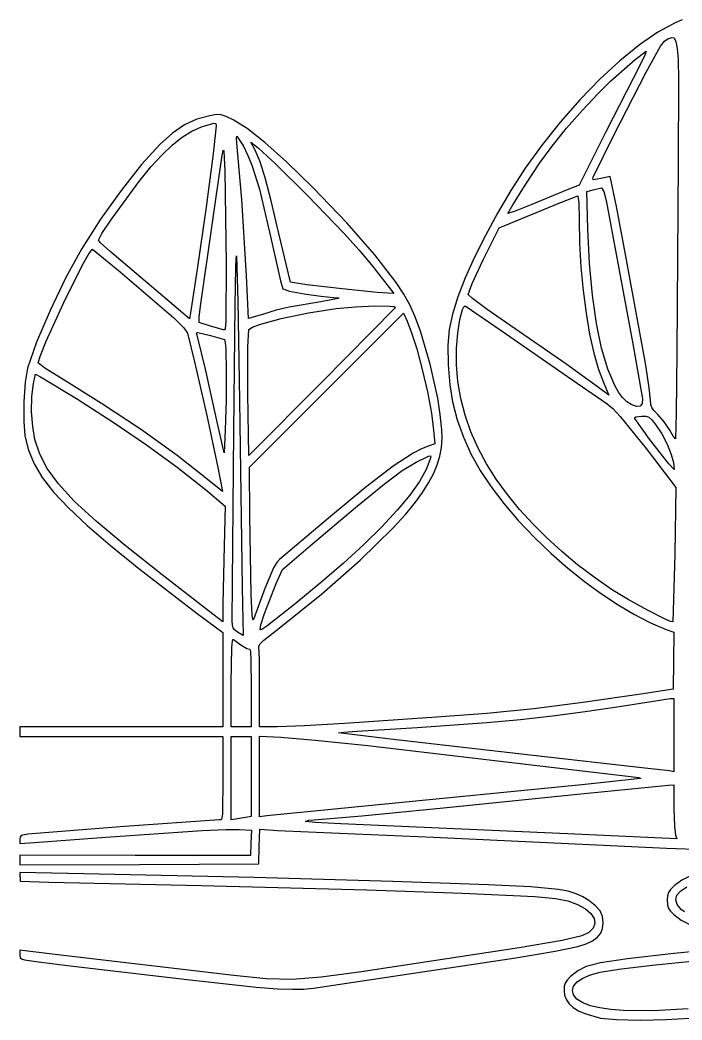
# Model space of a CAD drawing. Extents: x 0 to 282, y 7 to 221.
# Drawn here: x 0 to 140.4, y 7.3 to 219.3 of the extents above; entities that cross this region are included whole.
import ezdxf

# ---------------------------------------------------------------- set-up
doc = ezdxf.new("R2010")
doc.units = 0

msp = doc.modelspace()

# ---------------------------------------------------------------- linework, layer by layer
at = {"layer": 'Layer 1'}
for p, q in [((138.888266, 218.757452), (135.269673, 216.765496)), ((140.422117, 219.331144), (138.888266, 218.757452)), ((135.269673, 216.765496), (131.337712, 214.033534)), ((135.814797, 213.748037), (136.664219, 214.852674)), ((136.664219, 214.852674), (137.371427, 215.335541)), ((137.371427, 215.335541), (138.213687, 215.591305)), ((138.213687, 215.591305), (138.711987, 215.582486)), ((138.711987, 215.582486), (139.033897, 214.788734)), ((139.033897, 214.788734), (139.382265, 213.254156)), ((131.337712, 214.033534), (127.199046, 210.664917)), ((130.452695, 210.969757), (132.75016, 212.724832)), ((132.75016, 212.724832), (132.498806, 211.873754)), ((132.750037, 208.244701), (135.814797, 213.748037)), ((139.382265, 213.254156), (139.38224, 213.254062)), ((139.38224, 213.254062), (139.553668, 211.040929)), ((127.199046, 210.664917), (122.960335, 206.763)), ((125.27127, 206.410102), (130.452695, 210.969757)), ((132.498806, 211.873754), (131.48016, 209.832052)), ((139.553668, 211.040929), (139.642414, 206.476312)), ((131.48013, 209.832112), (124.2129, 195.615112)), ((125.822328, 194.78621), (132.750037, 208.244701)), ((131.48016, 209.832052), (131.48013, 209.832112)), ((122.960335, 206.763), (118.728241, 202.431132)), ((122.49698, 203.708585), (125.27127, 206.410102)), ((139.642414, 206.476312), (139.558629, 189.088762)), ((119.243144, 200.223249), (122.49698, 203.708585)), ((118.728241, 202.431132), (114.609423, 197.772667)), ((115.890096, 196.374115), (119.243144, 200.223249)), ((37.522009, 198.327728), (34.889407, 197.118912)), ((40.286905, 199.037143), (37.522009, 198.327728)), ((38.487564, 196.673502), (41.0893, 197.484891)), ((41.678722, 199.261489), (40.286905, 199.037143)), ((41.0893, 197.484891), (41.523656, 197.368033)), ((41.523656, 197.368033), (41.627284, 196.920447)), ((42.663744, 199.244401), (41.678722, 199.261489)), ((43.695068, 198.903198), (42.663744, 199.244401)), ((45.225795, 198.155198), (43.695068, 198.903198)), ((48.202921, 196.319092), (45.225795, 198.155198)), ((114.609423, 197.772667), (110.710545, 192.890956)), ((32.309729, 195.361086), (29.703605, 193.004643)), ((34.889407, 197.118912), (32.309729, 195.361086)), ((34.411858, 194.514364), (36.451775, 195.765287)), ((36.451775, 195.765287), (38.487564, 196.673502)), ((41.62727, 196.920412), (40.948723, 190.951848)), ((41.627284, 196.920447), (41.62727, 196.920412)), ((51.924181, 193.388274), (48.202921, 196.319092)), ((112.81817, 192.581202), (115.890096, 196.374115)), ((124.2129, 195.615112), (118.53317, 184.326212)), ((29.703605, 193.004643), (25.772334, 188.663261)), ((32.317376, 192.869054), (34.411858, 194.514364)), ((45.904714, 194.296604), (45.96645, 194.733168)), ((46.001728, 193.251498), (45.904714, 194.296604)), ((45.96645, 194.733168), (47.37756, 192.545948)), ((47.033601, 181.239408), (46.001728, 193.251498)), ((49.84655, 191.699252), (48.964605, 193.427862)), ((48.964605, 193.427862), (50.516825, 192.228412)), ((56.511948, 189.260218), (51.924181, 193.388274)), ((121.566937, 185.984401), (125.822328, 194.78621)), ((30.11789, 190.777677), (32.317376, 192.869054)), ((40.948723, 190.951848), (39.373899, 179.122761)), ((42.896857, 190.676283), (43.068836, 191.64091)), ((43.068836, 191.64091), (43.132501, 191.736685)), ((43.132501, 191.736685), (43.187899, 191.54059)), ((43.187899, 191.54059), (43.426024, 187.324893)), ((47.37755, 192.545962), (48.323437, 190.63269)), ((47.37756, 192.545948), (47.37755, 192.545962)), ((50.897718, 189.236422), (49.84655, 191.699252)), ((50.516825, 192.228412), (54.181311, 188.806464)), ((110.710545, 192.890956), (107.138266, 187.889352)), ((110.251159, 189.014311), (112.81817, 192.581202)), ((27.762964, 188.188553), (30.11789, 190.777677)), ((38.275467, 158.679283), (42.896857, 190.676283)), ((48.323437, 190.63269), (49.176718, 188.537519)), ((51.985268, 185.834339), (50.897718, 189.236422)), ((54.181311, 188.806464), (60.888525, 182.209512)), ((62.088595, 183.832398), (56.511948, 189.260218)), ((107.098756, 184.312994), (110.251159, 189.014311)), ((139.558629, 189.088762), (139.241129, 148.801562)), ((25.772334, 188.663261), (21.45742, 183.197396)), ((25.202159, 185.050002), (27.762964, 188.188553)), ((43.426024, 187.324893), (43.708246, 167.604593)), ((49.176718, 188.537519), (50.76422, 183.444292)), ((107.138266, 187.889352), (104.10286, 183.175076)), ((19.261164, 176.917902), (25.202159, 185.050002)), ((53.26464, 180.963813), (51.985268, 185.834339)), ((121.458349, 185.583667), (121.566937, 185.984401)), ((121.597806, 185.424366), (121.458349, 185.583667)), ((123.189717, 185.737456), (121.597806, 185.424366)), ((125.129997, 186.125512), (123.189717, 185.737456)), ((126.470555, 179.766692), (125.129997, 186.125512)), ((21.45742, 183.197396), (17.102823, 177.070078)), ((50.76422, 183.444292), (53.13224, 173.407737)), ((69.269815, 176.341942), (62.088595, 183.832398)), ((104.10286, 183.175076), (101.270024, 178.406232)), ((104.468904, 180.173905), (107.098756, 184.312994)), ((115.99317, 183.303152), (108.51428, 180.198702)), ((118.53317, 184.326212), (115.99317, 183.303152)), ((120.190743, 182.950492), (121.566573, 183.338548)), ((120.40241, 174.977712), (120.190743, 182.950492)), ((121.566573, 183.338548), (123.330463, 183.761882)), ((123.330463, 183.761882), (123.784665, 182.976949)), ((123.784665, 182.976949), (124.318241, 181.080772)), ((48.012558, 165.099798), (47.033601, 181.239408)), ((54.89128, 174.095652), (53.26464, 180.963813)), ((60.888525, 182.209512), (60.88855, 182.209562)), ((60.88855, 182.209562), (68.768709, 174.060403)), ((105.23294, 176.741502), (114.444873, 180.564732)), ((114.444873, 180.564732), (118.28574, 182.033172)), ((118.28574, 182.033172), (118.462129, 180.560323)), ((118.462129, 180.560323), (118.532685, 177.023722)), ((124.318241, 181.080772), (124.31825, 181.080732)), ((124.31825, 181.080732), (126.43492, 169.686032)), ((39.373899, 179.122761), (37.594023, 166.499924)), ((101.270024, 178.406232), (98.683582, 173.673769)), ((103.46955, 178.293702), (104.468904, 180.173905)), ((105.012959, 178.783182), (103.46955, 178.293702)), ((108.51428, 180.198702), (105.012959, 178.783182)), ((128.234447, 170.391612), (126.470555, 179.766692)), ((17.102823, 177.070078), (13.052505, 170.744343)), ((17.369397, 174.086856), (19.261164, 176.917902)), ((75.2472, 169.522866), (69.269815, 176.341942)), ((101.6346, 175.259832), (105.23294, 176.741502)), ((118.532685, 177.023722), (118.53269, 177.023782)), ((118.53269, 177.023782), (118.634114, 171.980023)), ((16.615334, 172.684562), (17.369397, 174.086856)), ((57.32545, 163.759252), (54.89128, 174.095652)), ((68.768709, 174.060403), (71.837316, 170.620812)), ((98.21265, 168.451212), (101.6346, 175.259832)), ((120.753191, 167.677613), (120.40241, 174.977712)), ((17.081106, 172.099167), (16.615334, 172.684562)), ((19.071534, 170.303299), (17.081106, 172.099167)), ((53.13224, 173.407737), (55.20922, 164.006192)), ((98.683582, 173.673769), (96.387356, 169.06864)), ((118.634114, 171.980023), (118.92736, 166.922207)), ((13.052505, 170.744343), (9.723161, 164.70963)), ((13.181615, 167.246761), (14.612782, 169.786968)), ((14.612782, 169.786968), (15.38042, 170.744222)), ((15.38042, 170.744222), (21.27181, 165.911162)), ((31.185034, 159.984562), (19.071534, 170.303299)), ((71.837316, 170.620812), (74.50575, 167.392862)), ((126.43492, 169.686032), (129.9627, 150.636032)), ((130.174727, 159.984612), (128.234447, 170.391612)), ((43.70825, 167.604562), (43.650924, 155.499837)), ((43.708246, 167.604593), (43.70825, 167.604562)), ((45.773215, 166.777268), (45.838121, 168.794646)), ((45.838121, 168.794646), (45.895585, 169.333246)), ((45.895585, 169.333246), (46.186627, 159.808229)), ((79.769382, 163.67613), (75.2472, 169.522866)), ((96.387356, 169.06864), (94.42517, 164.681792)), ((95.853448, 163.485865), (98.21265, 168.451212)), ((121.369796, 160.9873), (120.753191, 167.677613)), ((9.272933, 159.406827), (13.181615, 167.246761)), ((21.27169, 165.911242), (32.587053, 156.183368)), ((21.27181, 165.911162), (21.27169, 165.911242)), ((37.594023, 166.499924), (36.30032, 158.150112)), ((45.631002, 158.913071), (45.773215, 166.777268)), ((74.50575, 167.392862), (79.26825, 161.325082)), ((118.92736, 166.922207), (119.395893, 161.958647)), ((9.723161, 164.70963), (6.367359, 157.762107)), ((48.471169, 156.033408), (48.012558, 165.099798)), ((55.20922, 164.006192), (55.703109, 162.312862)), ((60.833378, 163.210241), (57.32545, 163.759252)), ((81.40622, 161.211441), (79.769382, 163.67613)), ((94.42517, 164.681792), (92.840844, 160.604179)), ((95.00237, 161.113432), (95.853448, 163.485865)), ((55.703109, 162.312862), (57.151153, 161.843226)), ((57.151153, 161.843226), (60.249534, 161.254528)), ((60.249534, 161.254528), (63.764627, 160.745204)), ((68.296842, 162.3305), (60.833378, 163.210241)), ((75.760309, 161.556593), (68.296842, 162.3305)), ((79.26825, 161.325082), (75.760309, 161.556593)), ((82.584995, 159.102698), (81.40622, 161.211441)), ((119.395893, 161.958647), (120.023176, 157.197657)), ((5.542843, 151.20309), (9.272933, 159.406827)), ((35.912264, 155.962892), (31.185034, 159.984562)), ((46.186627, 159.808229), (46.530585, 138.641546)), ((63.816969, 159.596469), (57.096555, 158.463169)), ((63.764627, 160.745204), (66.462809, 160.513692)), ((67.441767, 160.266747), (63.816969, 159.596469)), ((66.462809, 160.513692), (67.547601, 160.449751)), ((67.641032, 160.372305), (67.441767, 160.266747)), ((67.547601, 160.449751), (67.641032, 160.372305)), ((83.767558, 156.417244), (82.584995, 159.102698)), ((92.840844, 160.604179), (91.678202, 156.926748)), ((95.92622, 160.268426), (95.00237, 161.113432)), ((99.059345, 157.978132), (95.92622, 160.268426)), ((122.23362, 154.980773), (121.369796, 160.9873)), ((132.692678, 146.173376), (130.174727, 159.984612)), ((6.367359, 157.762107), (3.487804, 150.999801)), ((36.30032, 158.150112), (35.912264, 155.962892)), ((37.962377, 156.342131), (38.275467, 158.679283)), ((45.366418, 132.115146), (45.631002, 158.913071)), ((51.646169, 156.985909), (48.471169, 156.033408)), ((54.311826, 157.785724), (51.646169, 156.985909)), ((57.096555, 158.463169), (54.311826, 157.785724)), ((55.372132, 156.037921), (61.161537, 157.272093)), ((61.161537, 157.272093), (67.02699, 158.185455)), ((79.65649, 158.397075), (64.02839, 142.522075)), ((65.016218, 140.828641), (81.314518, 157.162241)), ((67.02699, 158.185455), (71.108736, 158.540989)), ((71.108736, 158.540989), (75.259936, 158.701393)), ((75.259936, 158.701393), (78.452039, 158.656744)), ((78.452039, 158.656744), (79.367005, 158.554425)), ((79.367005, 158.554425), (79.65649, 158.397122)), ((79.65649, 158.397122), (79.65649, 158.397075)), ((81.314518, 157.162241), (82.125907, 155.468911)), ((91.678202, 156.926748), (90.981066, 153.740452)), ((93.278187, 155.861424), (93.82775, 157.948878)), ((93.82775, 157.948878), (94.104806, 158.539713)), ((94.104806, 158.539713), (94.367392, 158.749795)), ((94.367392, 158.749795), (102.022672, 153.528685)), ((115.71047, 146.402632), (99.059345, 157.978132)), ((120.023176, 157.197657), (120.792673, 152.747552)), ((32.587053, 156.183368), (34.735704, 154.084324)), ((37.993245, 155.222063), (37.962377, 156.342131)), ((40.392135, 154.410674), (37.993245, 155.222063)), ((43.650924, 155.499837), (43.475086, 153.828009)), ((50.779956, 154.757446), (55.372132, 156.037921)), ((82.125907, 155.468911), (83.038721, 153.025922)), ((84.914982, 153.328717), (83.767558, 156.417244)), ((92.814614, 152.960375), (93.278187, 155.861424)), ((123.32606, 149.732031), (122.23362, 154.980773)), ((34.735704, 154.084324), (35.48869, 152.964242)), ((35.48869, 152.964242), (37.013904, 146.868348)), ((37.446158, 152.92125), (37.724522, 153.052439)), ((37.534904, 152.505633), (37.446158, 152.92125)), ((37.724522, 153.052439), (40.427684, 152.435077)), ((43.143805, 153.634562), (40.392135, 154.410674)), ((43.331563, 153.61408), (43.143805, 153.634562)), ((43.475086, 153.828009), (43.331563, 153.61408)), ((48.298933, 150.009774), (48.50619, 153.705175)), ((48.50619, 153.705175), (49.283198, 154.185629)), ((49.283198, 154.185629), (50.779956, 154.757446)), ((83.038721, 153.025922), (84.136737, 149.577521)), ((86.990309, 146.380657), (84.914982, 153.328717)), ((90.981066, 153.740452), (90.7242, 150.390159)), ((92.532942, 149.718675), (92.814614, 152.960375)), ((102.02259, 153.528735), (116.06319, 143.756785)), ((102.022672, 153.528685), (102.02259, 153.528735)), ((120.792673, 152.747552), (121.687847, 148.716644)), ((3.487804, 150.999801), (1.587205, 145.520743)), ((4.334919, 148.208131), (5.542843, 151.20309)), ((39.30762, 145.322193), (37.534904, 152.505633)), ((40.427684, 152.435077), (40.42769, 152.435128)), ((40.42769, 152.435128), (43.35575, 151.553183)), ((43.35575, 151.553183), (43.509401, 150.977576)), ((43.509401, 150.977576), (43.625845, 149.567702)), ((129.9627, 150.636032), (132.00881, 139.029632)), ((43.625845, 149.567702), (43.743806, 144.87685)), ((48.329801, 140.123175), (48.298933, 150.009774)), ((84.136737, 149.577521), (84.13679, 149.577625)), ((84.13679, 149.577625), (85.303713, 145.240657)), ((90.7242, 150.390159), (90.778219, 146.226275)), ((92.523434, 146.21062), (92.532942, 149.718675)), ((121.687847, 148.716644), (122.692161, 145.21325)), ((124.628514, 145.315074), (123.32606, 149.732031)), ((139.241129, 148.801562), (139.126476, 135.894287)), ((3.87982, 146.614222), (4.334919, 148.208131)), ((5.260065, 145.516206), (3.87982, 146.614222)), ((37.013904, 146.868348), (39.594145, 135.470858)), ((88.582771, 139.134942), (86.990309, 146.380657)), ((122.69547, 141.393182), (115.71047, 146.402632)), ((1.587205, 145.520743), (1.112057, 142.542533)), ((2.856768, 142.275108), (3.280102, 144.250668)), ((3.280102, 144.250668), (4.373712, 143.686223)), ((8.57177, 143.439222), (5.260065, 145.516206)), ((41.768244, 134.408133), (39.30762, 145.322193)), ((43.743806, 144.87685), (43.703016, 138.744014)), ((85.303713, 145.240657), (86.38134, 140.467122)), ((90.778219, 146.226275), (91.110051, 141.983029)), ((92.833906, 142.662043), (92.523434, 146.21062)), ((122.692161, 145.21325), (123.78908, 142.345682)), ((126.122377, 141.803902), (124.628514, 145.315074)), ((133.434064, 141.351337), (132.692678, 146.173376)), ((1.112057, 142.542533), (0.828733, 138.390239)), ((2.524385, 139.514633), (2.856768, 142.275108)), ((4.373712, 143.686223), (11.993712, 139.064833)), ((17.282598, 138.028475), (8.57177, 143.439222)), ((64.02839, 142.522075), (48.50619, 126.999875)), ((93.456918, 139.098577), (92.833906, 142.662043)), ((116.06319, 143.756785), (124.49458, 137.935945)), ((123.78908, 142.345682), (124.88269, 139.805682)), ((48.50619, 126.999875), (48.329801, 140.123175)), ((48.682618, 124.495041), (65.016218, 140.828641)), ((86.38134, 140.467122), (87.227458, 135.94494)), ((91.110051, 141.983029), (91.686622, 138.394652)), ((124.88269, 139.805682), (122.69547, 141.393182)), ((126.935274, 140.41111), (126.122377, 141.803902)), ((127.789047, 139.272515), (126.935274, 140.41111)), ((133.702507, 138.712112), (133.434064, 141.351337)), ((0.828733, 138.390239), (0.783533, 134.204873)), ((2.473122, 136.304359), (2.524385, 139.514633)), ((11.99369, 139.064848), (19.777395, 134.090122)), ((11.993712, 139.064833), (11.99369, 139.064848)), ((25.738785, 132.406071), (17.282598, 138.028475)), ((43.703016, 138.744014), (43.496861, 132.432583)), ((46.530585, 138.641546), (46.53059, 138.641542)), ((46.53059, 138.641542), (47.130313, 98.989342)), ((89.126614, 135.674347), (88.582771, 139.134942)), ((91.686622, 138.394652), (92.707611, 134.586365)), ((94.385027, 135.545856), (93.456918, 139.098577)), ((124.49458, 137.935945), (125.70009, 136.954229)), ((128.681371, 138.397365), (127.789047, 139.272515)), ((129.60992, 137.794912), (128.681371, 138.397365)), ((131.941562, 138.00327), (131.52374, 137.459772)), ((132.00881, 139.029632), (131.941562, 138.00327)), ((133.751014, 137.841193), (133.702507, 138.712112)), ((133.958272, 137.168711), (133.751014, 137.841193)), ((2.693057, 133.10731), (2.473122, 136.304359)), ((87.227458, 135.94494), (87.69985, 132.362025)), ((125.70009, 136.954229), (127.285938, 135.268059)), ((130.748731, 137.392524), (129.60992, 137.794912)), ((131.52374, 137.459772), (130.748731, 137.392524)), ((134.416885, 136.509456), (133.958272, 137.168711)), ((135.219457, 135.678222), (134.416885, 136.509456)), ((139.126476, 135.894287), (138.958907, 130.527662)), ((0.783533, 134.204873), (1.02276, 131.127443)), ((19.777395, 134.090122), (26.850053, 129.270833)), ((39.594145, 135.470858), (41.982563, 124.423936)), ((43.285194, 127.564243), (41.768244, 134.408133)), ((89.464165, 132.467998), (89.126614, 135.674347)), ((92.707611, 134.586365), (94.013854, 130.914097)), ((95.610792, 132.029512), (94.385027, 135.545856)), ((127.285938, 135.268059), (132.74959, 128.446215)), ((130.348356, 135.037659), (130.571048, 135.184283)), ((130.350561, 134.831505), (130.348356, 135.037659)), ((133.490286, 130.430602), (130.350561, 134.831505)), ((130.571048, 135.184283), (131.796951, 135.325394)), ((131.796951, 135.325394), (132.716381, 135.307755)), ((132.716381, 135.307755), (133.357997, 135.104908)), ((133.357997, 135.104908), (133.959925, 134.571331)), ((133.959925, 134.571331), (134.760291, 133.561504)), ((136.595291, 134.099543), (135.219457, 135.678222)), ((137.759457, 132.362112), (136.595291, 134.099543)), ((3.174268, 130.386508), (2.693057, 133.10731)), ((33.302015, 127.008567), (25.738785, 132.406071)), ((43.496861, 132.432583), (43.285194, 127.564243)), ((45.01364, 91.969046), (45.366418, 132.115146)), ((87.69985, 132.362025), (87.946795, 129.469245)), ((89.512604, 130.572845), (89.464165, 132.467998)), ((97.126773, 128.575179), (95.610792, 132.029512)), ((134.76029, 133.561515), (136.064466, 131.584857)), ((134.760291, 133.561504), (134.76029, 133.561515)), ((136.064466, 131.584857), (137.229736, 129.363456)), ((138.517934, 131.061239), (137.759457, 132.362112)), ((1.02276, 131.127443), (1.780476, 128.141025)), ((4.193868, 127.265448), (3.174268, 130.386508)), ((87.946795, 129.469245), (86.747345, 129.045911)), ((89.362192, 128.710356), (89.512604, 130.572845)), ((94.013854, 130.914097), (95.629329, 127.338572)), ((137.582511, 125.235945), (133.490286, 130.430602)), ((137.229736, 129.363456), (138.103963, 127.22143)), ((138.958907, 130.527662), (138.517934, 131.061239)), ((1.780476, 128.141025), (2.983436, 125.241008)), ((5.768265, 124.203503), (4.193868, 127.265448)), ((26.850053, 129.270833), (33.320779, 124.524302)), ((83.378315, 127.492033), (79.109701, 124.711146)), ((85.137244, 128.39527), (83.378315, 127.492033)), ((86.747345, 129.045911), (85.137244, 128.39527)), ((89.0059, 126.860272), (89.362192, 128.710356)), ((95.629329, 127.338572), (97.578015, 123.820515)), ((98.925526, 125.208489), (97.126773, 128.575179)), ((132.74959, 128.446215), (139.09959, 120.191205)), ((138.103963, 127.22143), (138.53501, 125.482895)), ((2.983436, 125.241008), (4.732926, 122.308745)), ((39.33397, 122.272522), (33.302015, 127.008567)), ((81.036057, 123.779621), (83.99553, 125.588705)), ((83.99553, 125.588705), (86.610496, 126.885165)), ((87.13529, 126.647065), (86.11223, 124.001225)), ((86.610496, 126.885165), (87.036584, 126.928158)), ((87.036584, 126.928158), (87.13525, 126.647035)), ((87.13525, 126.647035), (87.13529, 126.647065)), ((88.436701, 125.002336), (89.0059, 126.860272)), ((100.999612, 121.955075), (98.925526, 125.208489)), ((138.676121, 124.001225), (137.582511, 125.235945)), ((138.53501, 125.482895), (138.676121, 124.001225)), ((8.13145, 120.968752), (5.768265, 124.203503)), ((33.320779, 124.524302), (39.29869, 119.767848)), ((41.982563, 124.423936), (42.93231, 119.379742)), ((48.717896, 114.193941), (48.682618, 124.495041)), ((79.109701, 124.711146), (73.332959, 120.269991)), ((77.200143, 120.93203), (81.036057, 123.779621)), ((86.11223, 124.001225), (84.709249, 121.465495)), ((86.63147, 121.181871), (87.647567, 123.116288)), ((87.647567, 123.116288), (88.436701, 125.002336)), ((97.578015, 123.820515), (99.883889, 120.320649)), ((4.732926, 122.308745), (7.130234, 119.225587)), ((11.517418, 117.32927), (8.13145, 120.968752)), ((42.93231, 119.379742), (39.33397, 122.272522)), ((71.161572, 115.994227), (77.200143, 120.93203)), ((84.709249, 121.465495), (82.660518, 118.58498)), ((85.381382, 119.178827), (86.63147, 121.181871)), ((103.368182, 118.723303), (100.999612, 121.955075)), ((7.130234, 119.225587), (10.276644, 115.872886)), ((39.29869, 119.767848), (43.49675, 116.275348)), ((73.332959, 120.269991), (65.439545, 113.735311)), ((83.890275, 117.086898), (85.381382, 119.178827)), ((99.883889, 120.320649), (102.57093, 116.7997)), ((139.09959, 120.191205), (138.817368, 106.044805)), ((16.160161, 113.053138), (11.517418, 117.32927)), ((82.660518, 118.58498), (79.991668, 115.385311)), ((81.795648, 114.526361), (83.890275, 117.086898)), ((102.57093, 116.7997), (105.663115, 113.218393)), ((105.945107, 115.567595), (103.368182, 118.723303)), ((10.276644, 115.872886), (14.273444, 112.131994)), ((43.49675, 116.275348), (43.285083, 107.808678)), ((61.59413, 107.914505), (71.161572, 115.994227)), ((79.991668, 115.385311), (76.72833, 111.892119)), ((79.072642, 111.564816), (81.795648, 114.526361)), ((108.723776, 112.494569), (105.945107, 115.567595)), ((22.293671, 107.908431), (16.160161, 113.053138)), ((49.004528, 97.547223), (48.717896, 114.193941)), ((65.439545, 113.735311), (54.997345, 104.951141)), ((105.663115, 113.218393), (109.184422, 109.537452)), ((111.697575, 109.510837), (108.723776, 112.494569)), ((14.273444, 112.131994), (19.221921, 107.884262)), ((72.151587, 104.819038), (79.072642, 111.564816)), ((76.72833, 111.892119), (72.896136, 108.131033)), ((109.184422, 109.537452), (112.612986, 106.242491)), ((114.85989, 106.623017), (111.697575, 109.510837)), ((19.221921, 107.884262), (25.22336, 103.011043)), ((30.151943, 101.663229), (22.293671, 107.908431)), ((43.285083, 107.808678), (43.038138, 95.567278)), ((55.63218, 102.834505), (61.59413, 107.914505)), ((72.896136, 108.131033), (68.520718, 104.127685)), ((112.612986, 106.242491), (116.127541, 103.147209)), ((118.20411, 103.837723), (114.85989, 106.623017)), ((138.817368, 106.044805), (138.429312, 91.722005)), ((54.438412, 104.323858), (53.780259, 103.160795)), ((54.997345, 104.951141), (54.438412, 104.323858)), ((68.520718, 104.127685), (63.627705, 99.907706)), ((63.947301, 97.61024), (72.151587, 104.819038)), ((25.22336, 103.011043), (37.28836, 93.697703)), ((53.780259, 103.160795), (51.928175, 98.777531)), ((54.3269, 99.835895), (55.63218, 102.834505)), ((116.127541, 103.147209), (119.691706, 100.275997)), ((121.723622, 101.161571), (118.20411, 103.837723)), ((39.968968, 94.085608), (30.151943, 101.663229)), ((51.861862, 93.494712), (54.3269, 99.835895)), ((63.627705, 99.907706), (58.24273, 95.496725)), ((119.691706, 100.275997), (123.2691, 97.653245)), ((125.411812, 98.601175), (121.723622, 101.161571)), ((47.130313, 98.989342), (47.34198, 88.794042)), ((49.248716, 93.164507), (49.004528, 97.547223)), ((51.928175, 98.777531), (49.529285, 92.251141)), ((55.279975, 90.699098), (63.947301, 97.61024)), ((123.2691, 97.653245), (126.82334, 95.303343)), ((128.973763, 96.439857), (125.411812, 98.601175)), ((43.038138, 95.567278), (43.038138, 91.721998)), ((58.24273, 95.496725), (52.324879, 90.822415)), ((133.19056, 94.116484), (128.973763, 96.439857)), ((37.28836, 93.697703), (43.00336, 89.429093)), ((43.038138, 91.721998), (39.968968, 94.085608)), ((51.087403, 91.114562), (51.861862, 93.494712)), ((126.82334, 95.303343), (130.318045, 93.250684)), ((136.772358, 92.315664), (133.19056, 94.116484)), ((45.026318, 91.033081), (45.01364, 91.969046)), ((49.3859, 92.234675), (49.248716, 93.164507)), ((49.456998, 92.119685), (49.3859, 92.234675)), ((49.529285, 92.251141), (49.456998, 92.119685)), ((130.318045, 93.250684), (133.716833, 91.519656)), ((133.716833, 91.519656), (136.983322, 90.134652)), ((137.922056, 91.825151), (136.772358, 92.315664)), ((138.429312, 91.722005), (137.922056, 91.825151)), ((43.00336, 89.429093), (43.038638, 79.480753)), ((45.167981, 90.43446), (45.026318, 91.033081)), ((45.514697, 89.99459), (45.167981, 90.43446)), ((46.14253, 89.534876), (45.514697, 89.99459)), ((47.34198, 88.794042), (46.14253, 89.534876)), ((50.90495, 90.063945), (51.087403, 91.114562)), ((51.27757, 90.119065), (50.90495, 90.063945)), ((52.324879, 90.822415), (51.27757, 90.119065)), ((51.681638, 87.806316), (55.279975, 90.699098)), ((136.983322, 90.134652), (138.641382, 89.499652)), ((138.641382, 89.499652), (138.570827, 83.467152)), ((44.898614, 86.275962), (45.039725, 87.686522)), ((45.039725, 87.686522), (45.139219, 87.954619)), ((45.139219, 87.954619), (45.260211, 87.982523)), ((45.260211, 87.982523), (47.059381, 86.712523)), ((50.623305, 86.501038), (50.834971, 86.958547)), ((50.834971, 86.958547), (51.681638, 87.806316)), ((44.8016, 78.880853), (44.898614, 86.275962)), ((47.05938, 86.712525), (48.100077, 86.086344)), ((47.059381, 86.712523), (47.05938, 86.712525)), ((48.100077, 86.086344), (48.71744, 85.936413)), ((48.71744, 85.936413), (48.841463, 85.36811)), ((48.841463, 85.36811), (48.942336, 83.665407)), ((50.751187, 83.740556), (50.623305, 86.501038)), ((48.942336, 83.665407), (49.03494, 77.822523)), ((50.799694, 77.752148), (50.751187, 83.740556)), ((138.570827, 83.467152), (138.464994, 77.469922)), ((43.038638, 79.480753), (43.038638, 69.497133)), ((44.8016, 69.496963), (44.8016, 78.880853)), ((49.03494, 77.822523), (49.03494, 69.496963)), ((50.799694, 69.497138), (50.799694, 77.752148)), ((132.114994, 76.482144), (119.349958, 74.597539)), ((138.464994, 77.469922), (132.114994, 76.482144)), ((119.349958, 74.597539), (108.972781, 73.285094)), ((127.528059, 73.871368), (137.864459, 75.458868)), ((137.864459, 75.458868), (138.640571, 75.494146)), ((138.640571, 75.494146), (138.640571, 67.697756)), ((98.966011, 72.309992), (87.312194, 71.437414)), ((108.972781, 73.285094), (98.966011, 72.309992)), ((112.883379, 71.772341), (119.853495, 72.696177)), ((119.853495, 72.696177), (127.528059, 73.871368)), ((68.791394, 70.202694), (60.337944, 69.704395)), ((87.312194, 71.437414), (68.791394, 70.202694)), ((84.198159, 69.33377), (98.953059, 70.414148)), ((98.953059, 70.414148), (106.091853, 71.033714)), ((106.091853, 71.033714), (112.883379, 71.772341)), ((21.519138, 69.497133), (-0.000362, 69.497133)), ((-0.000362, 69.497133), (-0.000362, 68.438803)), ((-0.000362, 68.438803), (-0.000362, 67.380473)), ((43.038638, 69.497133), (21.519138, 69.497133)), ((46.91827, 69.496963), (44.8016, 69.496963)), ((49.03494, 69.496963), (46.91827, 69.496963)), ((54.609694, 69.497138), (50.799694, 69.497138)), ((60.337944, 69.704395), (54.609694, 69.497138)), ((67.520569, 68.19165), (68.627409, 68.35481)), ((78.527269, 66.85109), (67.520569, 68.19165)), ((68.627409, 68.35481), (71.506959, 68.544428)), ((71.506959, 68.544428), (84.198159, 69.33377)), ((-0.000362, 67.380473), (21.519138, 67.380473)), ((21.519138, 67.380473), (43.038638, 67.380473)), ((43.038638, 67.380473), (43.038638, 58.561023)), ((44.801638, 58.59609), (44.801638, 67.38026)), ((44.801638, 67.38026), (46.918308, 67.38026)), ((46.918308, 67.38026), (49.034978, 67.38026)), ((49.034978, 67.38026), (49.034978, 58.91359)), ((50.7989, 58.91359), (50.7989, 67.4861)), ((50.7989, 67.4861), (55.31446, 67.274433)), ((55.31446, 67.274433), (62.577266, 66.665891)), ((62.577266, 66.665891), (73.72946, 65.475263)), ((108.830869, 63.35859), (78.527269, 66.85109)), ((138.640571, 67.697756), (138.64058, 67.697758)), ((138.64058, 67.697758), (138.64058, 59.901368)), ((73.72946, 65.475263), (73.72948, 65.475258)), ((73.72948, 65.475258), (107.24338, 61.524148)), ((107.24338, 61.524148), (129.46838, 58.948868)), ((132.466969, 60.67748), (108.830869, 63.35859)), ((137.688079, 60.113035), (132.466969, 60.67748)), ((138.64058, 59.901368), (137.688079, 60.113035)), ((43.038638, 58.561023), (42.950443, 50.923381)), ((44.801638, 49.77664), (44.801638, 58.59609)), ((49.034978, 58.91359), (49.03498, 58.913588)), ((49.03498, 58.913588), (49.03498, 50.446918)), ((50.7989, 50.37636), (50.7989, 58.91359)), ((131.58505, 58.490257), (119.114333, 57.154109)), ((129.46838, 58.948868), (131.174944, 58.706333)), ((131.174944, 58.706333), (131.57678, 58.58672)), ((131.57678, 58.58672), (131.58505, 58.490257)), ((119.114333, 57.154109), (75.31695, 52.881087)), ((90.486491, 52.387157), (118.179591, 55.174107)), ((118.179591, 55.174107), (137.511791, 57.114387)), ((137.511791, 57.114387), (138.640681, 57.149665)), ((138.640681, 57.149665), (138.640681, 52.175495)), ((42.950443, 50.923381), (42.740981, 49.909143)), ((75.31695, 52.881087), (52.31585, 50.588027)), ((72.494791, 50.623267), (90.486491, 52.387157)), ((138.64068, 52.175498), (138.755333, 48.422823)), ((138.640681, 52.175495), (138.64068, 52.175498)), ((42.333082, 49.741573), (22.185057, 48.317231)), ((42.56597, 49.76748), (42.333082, 49.741573)), ((42.740981, 49.909143), (42.56597, 49.76748)), ((46.142198, 49.953029), (44.801638, 49.77664)), ((48.258868, 50.305807), (46.142198, 49.953029)), ((49.03498, 50.446918), (48.258868, 50.305807)), ((52.31585, 50.588027), (50.7989, 50.37636)), ((60.535641, 49.423822), (61.148593, 49.648718)), ((62.647894, 49.159238), (60.535641, 49.423822)), ((61.148593, 49.648718), (62.370091, 49.741322)), ((62.370091, 49.741322), (72.494791, 50.623267)), ((68.014531, 48.894655), (62.647894, 49.159238)), ((88.899031, 47.977432), (68.014531, 48.894655)), ((1.693082, 46.707683), (0.27756, 46.399003)), ((22.185057, 48.317231), (1.693082, 46.707683)), ((18.167802, 46.037405), (38.642164, 47.461748)), ((38.642164, 47.461748), (43.672016, 47.699323)), ((43.672016, 47.699323), (46.495902, 47.695465)), ((46.495902, 47.695465), (49.071182, 47.554354)), ((49.071182, 47.554354), (48.965349, 44.873244)), ((50.729349, 44.06185), (50.835182, 47.73074)), ((50.835182, 47.73074), (54.609902, 47.483795)), ((54.609902, 47.483795), (67.733202, 46.91935)), ((67.733202, 46.91935), (87.665202, 46.037405)), ((116.062931, 46.742712), (88.899031, 47.977432)), ((134.583731, 45.896045), (116.062931, 46.742712)), ((138.755333, 48.422823), (139.028736, 46.495768)), ((0.051013, 46.102449), (-0.000248, 45.614073)), ((-0.000248, 45.614073), (-0.000248, 44.69685)), ((-0.000248, 44.69685), (3.104202, 44.943795)), ((0.27756, 46.399003), (0.051013, 46.102449)), ((3.104202, 44.943795), (18.167802, 46.037405)), ((48.965349, 44.873244), (48.859516, 42.156854)), ((87.665202, 46.037405), (122.237402, 44.449905)), ((139.275681, 45.719656), (134.583731, 45.896045)), ((139.028736, 46.495768), (139.275681, 45.719656)), ((50.623516, 40.39296), (50.729349, 44.06185)), ((122.237402, 44.449905), (137.054102, 43.744349)), ((137.054102, 43.744349), (150.812402, 43.215182)), ((24.412016, 42.192132), (-0.000184, 42.22741)), ((-0.000184, 42.22741), (-0.000184, 41.20435)), ((-0.000184, 41.20435), (-0.000184, 40.216572)), ((-0.000184, 40.216572), (25.329316, 40.287127)), ((48.859516, 42.156854), (24.412016, 42.192132)), ((25.329316, 40.287127), (50.623516, 40.39296)), ((13.51122, 38.311681), (-0.00018, 38.558626)), ((-0.00018, 38.558626), (-0.00018, 37.641403)), ((49.626857, 37.526749), (13.51122, 38.311681)), ((-0.00018, 37.641403), (0, 37.6414)), ((0, 37.6414), (0, 36.759455)), ((0, 36.759455), (6.10306, 36.547788)), ((6.10306, 36.547788), (38.45276, 35.806954)), ((79.02212, 36.688901), (49.626857, 37.526749)), ((99.23632, 35.983345), (79.02212, 36.688901)), ((140.339898, 36.980945), (138.782712, 35.806855)), ((142.429556, 38.029358), (140.339898, 36.980945)), ((38.45276, 35.806954), (73.55416, 34.925009)), ((73.55416, 34.925009), (93.83886, 34.219453)), ((93.83886, 34.219453), (109.193523, 33.513897)), ((108.33135, 35.564425), (99.23632, 35.983345)), ((114.185245, 34.986753), (108.33135, 35.564425)), ((116.244032, 34.584641), (114.185245, 34.986753)), ((117.909253, 34.078349), (116.244032, 34.584641)), ((119.319814, 33.446379), (117.909253, 34.078349)), ((137.477436, 34.320776), (137.274589, 33.629)), ((137.944866, 34.97948), (137.477436, 34.320776)), ((138.782712, 35.806855), (137.944866, 34.97948)), ((139.30285, 33.739925), (140.101354, 34.660317)), ((140.101354, 34.660317), (141.420758, 35.521178)), ((109.193523, 33.513897), (113.513971, 33.09828)), ((113.513971, 33.09828), (116.13446, 32.596673)), ((116.13446, 32.596673), (118.241274, 31.820974)), ((118.241274, 31.820974), (119.892096, 30.902235)), ((120.61462, 32.667235), (119.319814, 33.446379)), ((122.056048, 31.53559), (120.61462, 32.667235)), ((137.274589, 33.629), (137.230492, 32.702405)), ((137.230492, 32.702405), (137.276794, 31.786835)), ((139.041367, 32.774058), (139.30285, 33.739925)), ((139.333029, 31.776772), (139.041367, 32.774058)), ((119.892096, 30.902235), (121.067495, 29.889239)), ((121.067495, 29.889239), (121.74804, 28.830768)), ((122.991461, 30.440324), (122.056048, 31.53559)), ((123.496926, 29.259069), (122.991461, 30.440324)), ((137.276794, 31.786835), (137.468617, 31.092854)), ((137.468617, 31.092854), (137.885335, 30.445176)), ((137.885335, 30.445176), (138.606322, 29.668515)), ((140.193959, 30.762122), (139.333029, 31.776772)), ((140.932186, 30.203121), (140.193959, 30.762122)), ((121.914301, 27.775605), (121.546846, 26.772531)), ((121.74804, 28.830768), (121.914301, 27.775605)), ((123.64851, 27.869455), (123.496926, 29.259069)), ((123.52297, 26.730574), (123.64851, 27.869455)), ((138.606322, 29.668515), (140.171775, 28.460252)), ((140.171775, 28.460252), (142.028272, 27.516565)), ((120.626246, 25.87033), (119.13307, 25.117783)), ((121.546846, 26.772531), (120.626246, 25.87033)), ((122.431833, 24.871183), (123.127057, 25.7368)), ((123.127057, 25.7368), (123.52297, 26.730574)), ((114.972495, 24.159771), (105.824523, 22.586602)), ((119.13307, 25.117783), (114.972495, 24.159771)), ((118.260913, 22.873783), (120.027699, 23.456625)), ((120.027699, 23.456625), (121.40836, 24.116775)), ((121.40836, 24.116775), (122.431833, 24.871183)), ((6.80847, 21.272507), (-0.00015, 22.083896)), ((-0.00015, 22.083896), (-0.00015, 21.131395)), ((45.33187, 16.756947), (6.80847, 21.272507)), ((105.824523, 22.586602), (71.93137, 17.462503)), ((105.12765, 20.461115), (113.45321, 21.872225)), ((113.45321, 21.872225), (118.260913, 22.873783)), ((138.638886, 21.384846), (128.80356, 20.2758)), ((153.987472, 22.930455), (138.638886, 21.384846)), ((-0.00015, 21.131395), (0.042845, 20.485921)), ((0.042845, 20.485921), (0.316111, 20.26509)), ((0.316111, 20.26509), (0.952354, 20.068651)), ((0.952354, 20.068651), (3.899161, 19.618308)), ((3.899161, 19.618308), (10.05405, 18.873615)), ((62.26515, 14.075835), (105.12765, 20.461115)), ((123.07589, 19.41811), (120.050272, 18.626565)), ((128.80356, 20.2758), (123.07589, 19.41811)), ((134.058918, 18.926136), (152.22254, 20.813498)), ((10.05405, 18.873615), (35.421553, 15.866734)), ((71.93137, 17.462503), (63.846136, 16.369994)), ((118.259925, 17.73139), (116.734162, 16.545175)), ((120.050272, 18.626565), (118.259925, 17.73139)), ((120.97394, 16.909653), (123.01254, 17.462108)), ((123.01254, 17.462108), (126.986262, 18.065138)), ((126.986262, 18.065138), (134.058918, 18.926136)), ((35.421553, 15.866734), (50.08995, 14.29191)), ((52.186804, 16.063517), (45.33187, 16.756947)), ((57.81142, 15.919098), (52.186804, 16.063517)), ((63.846136, 16.369994), (57.81142, 15.919098)), ((115.596454, 15.129651), (115.404633, 14.456617)), ((116.013171, 15.769613), (115.596454, 15.129651)), ((116.734162, 16.545175), (116.013171, 15.769613)), ((117.398965, 14.489954), (118.145242, 15.384715)), ((118.145242, 15.384715), (119.344204, 16.204235)), ((119.344204, 16.204235), (120.97394, 16.909653)), ((50.08995, 14.29191), (54.578837, 13.935067)), ((54.578837, 13.935067), (57.793172, 13.808494)), ((57.793172, 13.808494), (60.199696, 13.86961)), ((60.199696, 13.86961), (62.26515, 14.075835)), ((115.404633, 14.456617), (115.358332, 13.581835)), ((115.358332, 13.581835), (115.482012, 12.551751)), ((117.127284, 13.558813), (117.398965, 14.489954)), ((117.352111, 12.630153), (117.127284, 13.558813)), ((115.482012, 12.551751), (115.851671, 11.605177)), ((115.851671, 11.605177), (116.465244, 10.742938)), ((116.465244, 10.742938), (117.320662, 9.965861)), ((118.095356, 11.742834), (117.352111, 12.630153)), ((119.37893, 10.935718), (118.095356, 11.742834)), ((120.972161, 10.335721), (119.37893, 10.935718)), ((117.320662, 9.965861), (118.41586, 9.274775)), ((118.41586, 9.274775), (119.748769, 8.670506)), ((119.748769, 8.670506), (123.119452, 7.725725)), ((122.956893, 9.859747), (120.972161, 10.335721)), ((125.307905, 9.50945), (122.956893, 9.859747)), ((127.99998, 9.286484), (125.307905, 9.50945)), ((134.306443, 9.229158), (127.99998, 9.286484)), ((141.67453, 9.700998), (134.306443, 9.229158)), ((123.119452, 7.725725), (126.485172, 7.408225)), ((126.485172, 7.408225), (131.49792, 7.302391)), ((131.49792, 7.302391), (137.039834, 7.408225)), ((137.039834, 7.408225), (141.993052, 7.725725))]:
    msp.add_line(p, q, dxfattribs=at)

doc.saveas('drawing.dxf')
